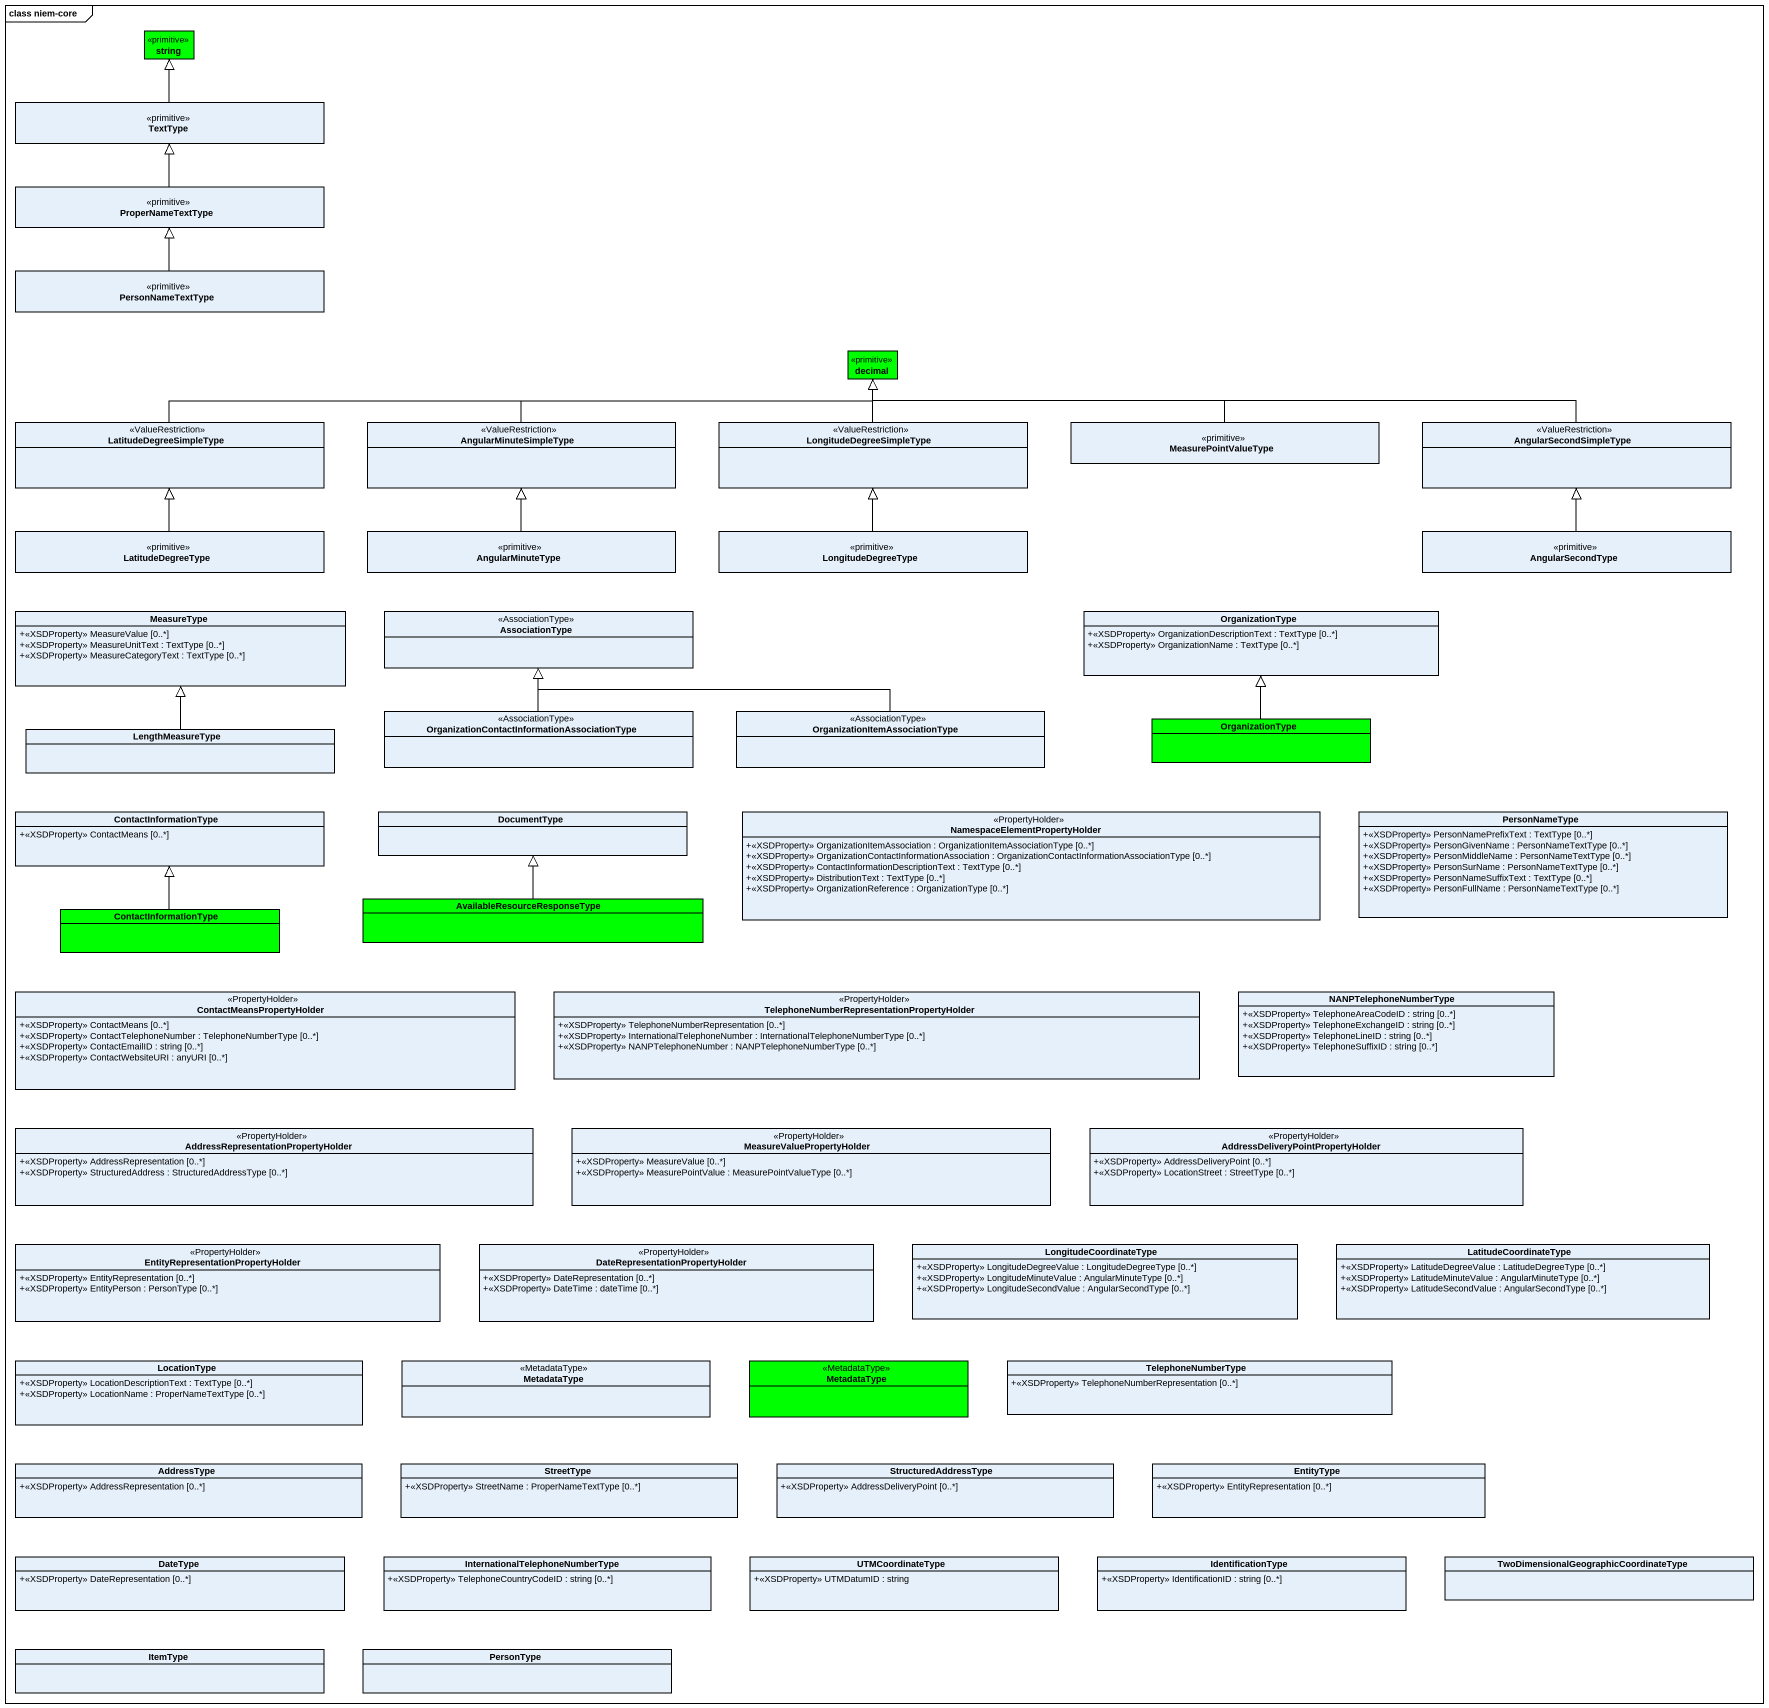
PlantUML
@startuml
mainframe class niem-core
hide circle
hide empty members
skinparam classAttributeIconSize 0
class string <<primitive>> #00FF00
class TextType <<primitive>>
class ProperNameTextType <<primitive>>
class PersonNameTextType <<primitive>>
class decimal <<primitive>> #00FF00
class LatitudeDegreeSimpleType <<ValueRestriction>>
class AngularMinuteSimpleType <<ValueRestriction>>
class LongitudeDegreeSimpleType <<ValueRestriction>>
class MeasurePointValueType <<primitive>>
class AngularSecondSimpleType <<ValueRestriction>>
class LatitudeDegreeType <<primitive>>
class AngularMinuteType <<primitive>>
class LongitudeDegreeType <<primitive>>
class AngularSecondType <<primitive>>
class MeasureType {
  +<<XSDProperty>> MeasureValue [0..*]
  +<<XSDProperty>> MeasureUnitText : TextType [0..*]
  +<<XSDProperty>> MeasureCategoryText : TextType [0..*]
}
class AssociationType <<AssociationType>>
class OrganizationType {
  +<<XSDProperty>> OrganizationDescriptionText : TextType [0..*]
  +<<XSDProperty>> OrganizationName : TextType [0..*]
}
class LengthMeasureType
class "OrganizationContactInformationAssociationType" as OrganizationContactInformati <<AssociationType>>
class "OrganizationItemAssociationType" as OrganizationItemAssociationT <<AssociationType>>
class "OrganizationType" as OrganizationType_2 #00FF00
class ContactInformationType {
  +<<XSDProperty>> ContactMeans [0..*]
}
class DocumentType
class "NamespaceElementPropertyHolder" as NamespaceElementPropertyHold <<PropertyHolder>> {
  +<<XSDProperty>> OrganizationItemAssociation : OrganizationItemAssociationType [0..*]
  +<<XSDProperty>> OrganizationContactInformationAssociation : OrganizationContactInformationAssociationType [0..*]
  +<<XSDProperty>> ContactInformationDescriptionText : TextType [0..*]
  +<<XSDProperty>> DistributionText : TextType [0..*]
  +<<XSDProperty>> OrganizationReference : OrganizationType [0..*]
}
class PersonNameType {
  +<<XSDProperty>> PersonNamePrefixText : TextType [0..*]
  +<<XSDProperty>> PersonGivenName : PersonNameTextType [0..*]
  +<<XSDProperty>> PersonMiddleName : PersonNameTextType [0..*]
  +<<XSDProperty>> PersonSurName : PersonNameTextType [0..*]
  +<<XSDProperty>> PersonNameSuffixText : TextType [0..*]
  +<<XSDProperty>> PersonFullName : PersonNameTextType [0..*]
}
class "AvailableResourceResponseType" as AvailableResourceResponseTyp #00FF00
class "ContactInformationType" as ContactInformationType_2 #00FF00
class ContactMeansPropertyHolder <<PropertyHolder>> {
  +<<XSDProperty>> ContactMeans [0..*]
  +<<XSDProperty>> ContactTelephoneNumber : TelephoneNumberType [0..*]
  +<<XSDProperty>> ContactEmailID : string [0..*]
  +<<XSDProperty>> ContactWebsiteURI : anyURI [0..*]
}
class "TelephoneNumberRepresentationPropertyHolder" as TelephoneNumberRepresentatio <<PropertyHolder>> {
  +<<XSDProperty>> TelephoneNumberRepresentation [0..*]
  +<<XSDProperty>> InternationalTelephoneNumber : InternationalTelephoneNumberType [0..*]
  +<<XSDProperty>> NANPTelephoneNumber : NANPTelephoneNumberType [0..*]
}
class NANPTelephoneNumberType {
  +<<XSDProperty>> TelephoneAreaCodeID : string [0..*]
  +<<XSDProperty>> TelephoneExchangeID : string [0..*]
  +<<XSDProperty>> TelephoneLineID : string [0..*]
  +<<XSDProperty>> TelephoneSuffixID : string [0..*]
}
class "AddressRepresentationPropertyHolder" as AddressRepresentationPropert <<PropertyHolder>> {
  +<<XSDProperty>> AddressRepresentation [0..*]
  +<<XSDProperty>> StructuredAddress : StructuredAddressType [0..*]
}
class MeasureValuePropertyHolder <<PropertyHolder>> {
  +<<XSDProperty>> MeasureValue [0..*]
  +<<XSDProperty>> MeasurePointValue : MeasurePointValueType [0..*]
}
class "AddressDeliveryPointPropertyHolder" as AddressDeliveryPointProperty <<PropertyHolder>> {
  +<<XSDProperty>> AddressDeliveryPoint [0..*]
  +<<XSDProperty>> LocationStreet : StreetType [0..*]
}
class "EntityRepresentationPropertyHolder" as EntityRepresentationProperty <<PropertyHolder>> {
  +<<XSDProperty>> EntityRepresentation [0..*]
  +<<XSDProperty>> EntityPerson : PersonType [0..*]
}
class "DateRepresentationPropertyHolder" as DateRepresentationPropertyHo <<PropertyHolder>> {
  +<<XSDProperty>> DateRepresentation [0..*]
  +<<XSDProperty>> DateTime : dateTime [0..*]
}
class LongitudeCoordinateType {
  +<<XSDProperty>> LongitudeDegreeValue : LongitudeDegreeType [0..*]
  +<<XSDProperty>> LongitudeMinuteValue : AngularMinuteType [0..*]
  +<<XSDProperty>> LongitudeSecondValue : AngularSecondType [0..*]
}
class LatitudeCoordinateType {
  +<<XSDProperty>> LatitudeDegreeValue : LatitudeDegreeType [0..*]
  +<<XSDProperty>> LatitudeMinuteValue : AngularMinuteType [0..*]
  +<<XSDProperty>> LatitudeSecondValue : AngularSecondType [0..*]
}
class LocationType {
  +<<XSDProperty>> LocationDescriptionText : TextType [0..*]
  +<<XSDProperty>> LocationName : ProperNameTextType [0..*]
}
class MetadataType <<MetadataType>>
class "MetadataType" as MetadataType_2 <<MetadataType>> #00FF00
class TelephoneNumberType {
  +<<XSDProperty>> TelephoneNumberRepresentation [0..*]
}
class AddressType {
  +<<XSDProperty>> AddressRepresentation [0..*]
}
class StreetType {
  +<<XSDProperty>> StreetName : ProperNameTextType [0..*]
}
class StructuredAddressType {
  +<<XSDProperty>> AddressDeliveryPoint [0..*]
}
class EntityType {
  +<<XSDProperty>> EntityRepresentation [0..*]
}
class DateType {
  +<<XSDProperty>> DateRepresentation [0..*]
}
class "InternationalTelephoneNumberType" as InternationalTelephoneNumber {
  +<<XSDProperty>> TelephoneCountryCodeID : string [0..*]
}
class UTMCoordinateType {
  +<<XSDProperty>> UTMDatumID : string
}
class IdentificationType {
  +<<XSDProperty>> IdentificationID : string [0..*]
}
class "TwoDimensionalGeographicCoordinateType" as TwoDimensionalGeographicCoor
class ItemType
class PersonType
TextType -up-|> string
ProperNameTextType -up-|> TextType
PersonNameTextType -up-|> ProperNameTextType
LatitudeDegreeSimpleType -right-|> decimal
AngularMinuteSimpleType -right-|> decimal
LongitudeDegreeSimpleType -up-|> decimal
MeasurePointValueType -left-|> decimal
AngularSecondSimpleType -left-|> decimal
LatitudeDegreeType -up-|> LatitudeDegreeSimpleType
AngularMinuteType -up-|> AngularMinuteSimpleType
LongitudeDegreeType -up-|> LongitudeDegreeSimpleType
AngularSecondType -up-|> AngularSecondSimpleType
LengthMeasureType -up-|> MeasureType
OrganizationContactInformati -up-|> AssociationType
OrganizationItemAssociationT -left-|> AssociationType
OrganizationType_2 -up-|> OrganizationType
AvailableResourceResponseTyp -up-|> DocumentType
ContactInformationType_2 -up-|> ContactInformationType
@enduml
